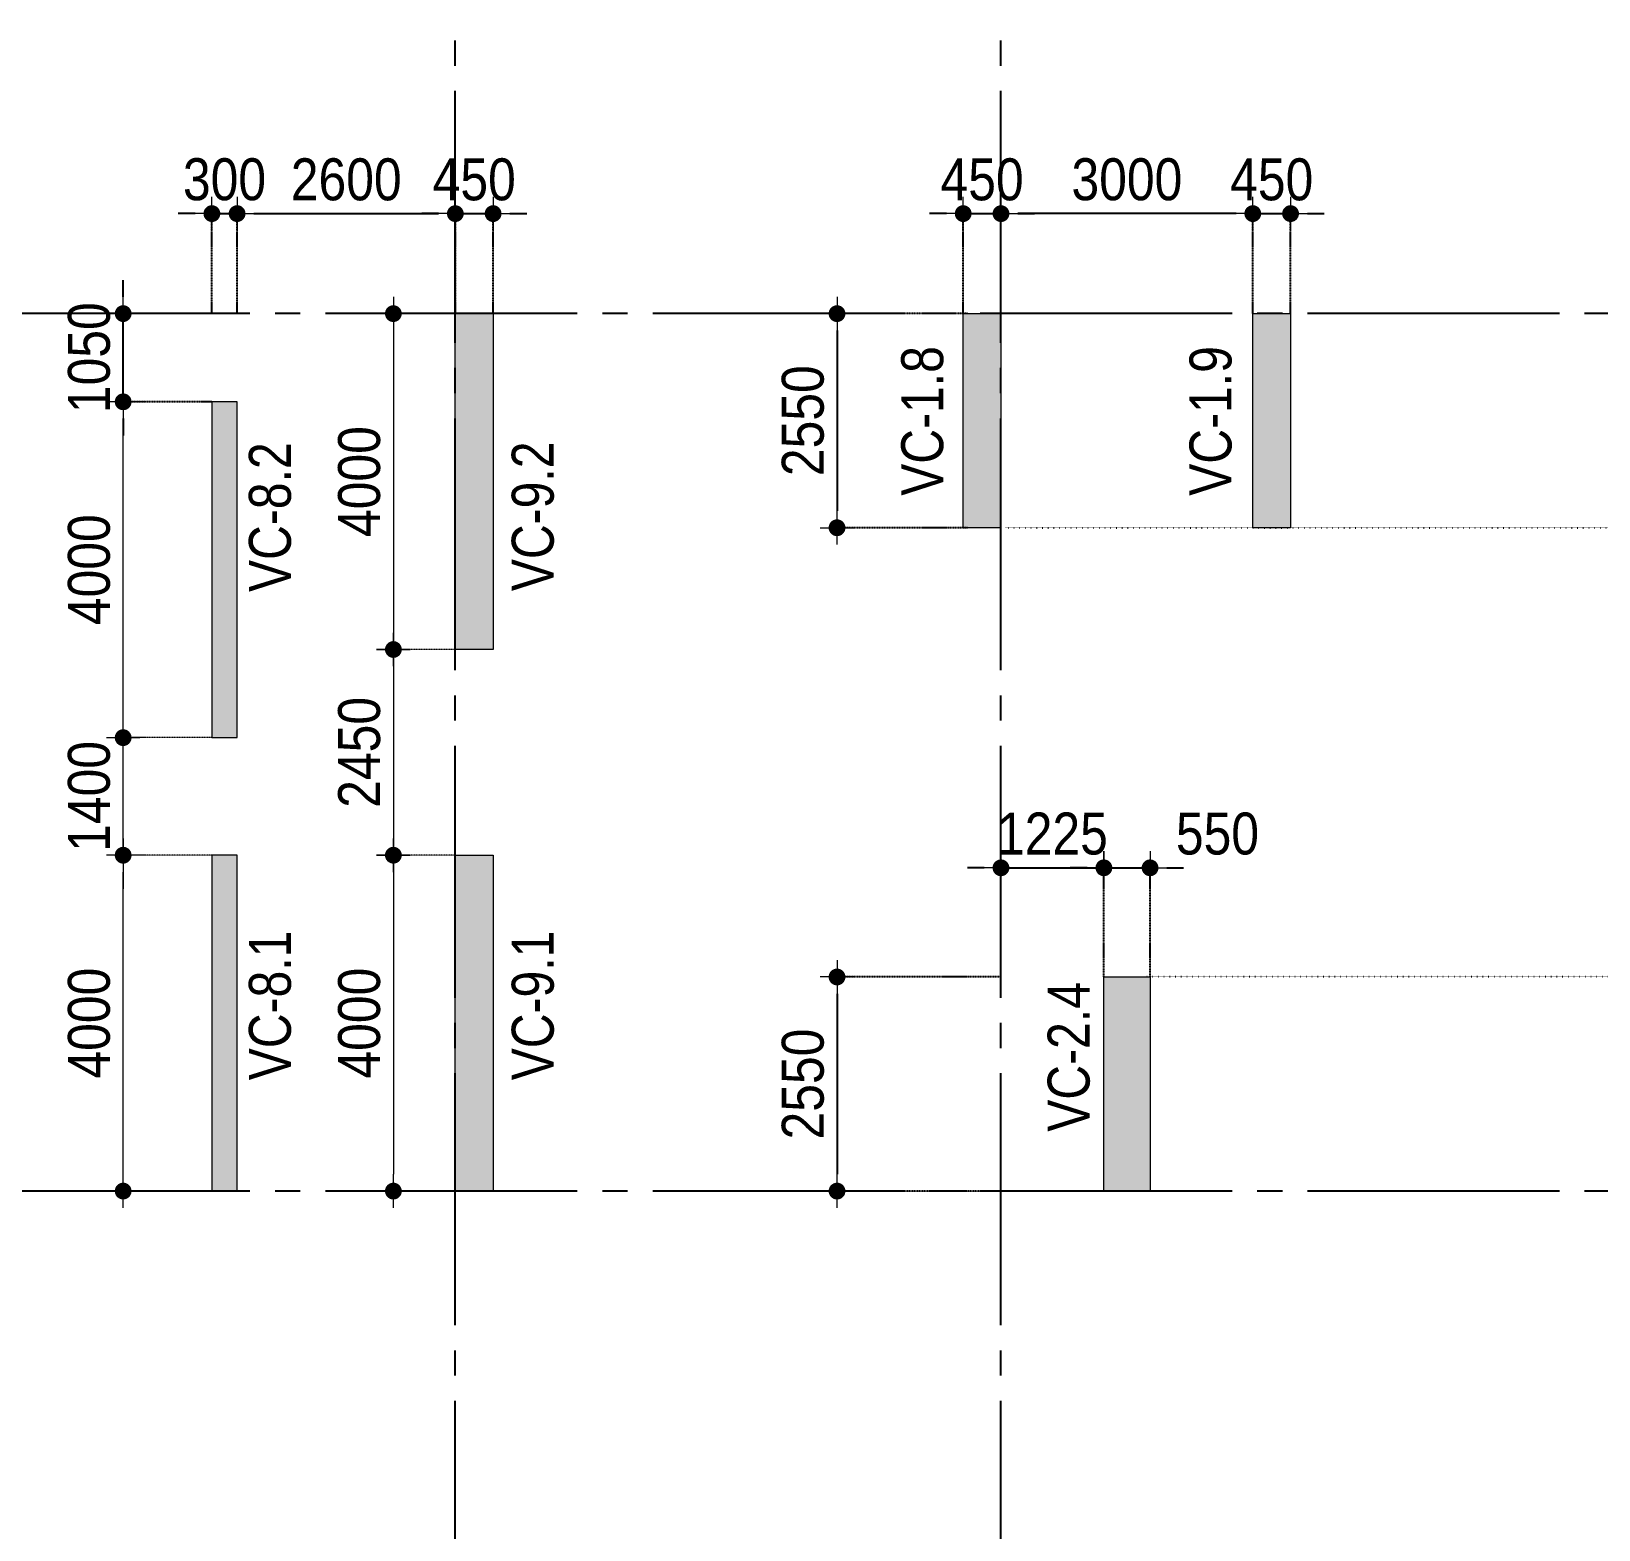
# Model space of a CAD drawing. Header units: millimetres. Extents: x -3973692 to -2843767, y 592734 to 838475.
# Drawn here: x -3898896 to -3880225, y 618199 to 636043 of the extents above; entities that cross this region are included whole.
import ezdxf
from ezdxf.enums import TextEntityAlignment as Align

# ---------------------------------------------------------------- set-up
doc = ezdxf.new("R2010")
doc.units = ezdxf.units.MM
doc.header["$MEASUREMENT"] = 0
doc.header["$PDMODE"] = 3
doc.header["$PDSIZE"] = -20
for name, pattern in [('CHG_XX_Luoi truc$0$MB_Luoi truc$0$Center101', [13, 10, -1, 1, -1]), ('DIVIDE2', [15.875, 6.35, -3.175, 0, -3.175, 0, -3.175]), ('DOT2', [0.125, 0, -0.125]), ('HIDDEN5', [2.8375, 1.25, -1.5875])]:
    doc.linetypes.add(name, pattern=pattern)
doc.layers.get('0').update_dxf_attribs({"lineweight": 9})
doc.layers.get('Defpoints').update_dxf_attribs({"color": 10, "lineweight": 0})
for name, color, linetype, lineweight in [("'S_General_Dim_1", 1, 'Continuous', 18), ("'S_General_Divide_3 Intermediate", 3, 'DIVIDE2', 40), ('CHG_XX_Cot_Ham 2$0$NS-Pier-H2', 150, 'Continuous', 13), ('CHG_XX_Cot_Ham 2$0$NS-Pier-H2 @ 1', 150, 'Continuous', 13), ('CHG_XX_Cot_Ham 2$0$NS-Pier-H2 @ 150 VP1', 150, 'Continuous', 13), ('CHG_XX_Cot_Ham 2$0$NS-Pier-H2 @ 150 VP2', 150, 'Continuous', 13), ('CHG_XX_Cot_Ham 2$0$NS-Pier-H2 @ 150 VP3', 150, 'Continuous', 13), ('CHG_XX_Cot_Ham 2$0$NS-Pier-H2 @ 150 VP4', 150, 'Continuous', 13), ('CHG_XX_Cot_Ham 2$0$NS-Pier-H2 @ 150 VP5', 150, 'Continuous', 13), ('CHG_XX_Cot_Ham 2$0$NS-Pier-H2 @ 150 VP6', 150, 'Continuous', 13), ('CHG_XX_Cot_Ham 2$0$NS-Pier-H2 @ 150 VP7', 150, 'Continuous', 13), ('CHG_XX_Cot_Ham 2$0$NS-Pier-H2 @ 150 VP8', 150, 'Continuous', 13), ('CHG_XX_Cot_Ham 2$0$NS-Pier-H2 @ 150 VP9', 150, 'Continuous', 13), ('CHG_XX_Cot_Ham 2$0$NS-Pier-H2 @ 150 VPModel', 150, 'Continuous', 13), ('TEXT', 7, 'Continuous', 15)]:
    doc.layers.add(name, color=color, linetype=linetype, lineweight=lineweight)
for name, color, linetype in [('CHG_XX_Cot_Ham 2$0$mb_cot tang 1-3$0$Concrete Line', 6, 'Continuous'), ('CHG_XX_Luoi truc$0$Grid', 34, 'Continuous'), ('CHG_XX_Luoi truc$0$Grid Line', 251, 'CHG_XX_Luoi truc$0$MB_Luoi truc$0$Center101'), ('dim', 1, 'Continuous')]:
    doc.layers.add(name, color=color, linetype=linetype)
doc.styles.add('arial', font='arial.ttf', dxfattribs={"width": 0.85})
doc.styles.add('CHG_XX_Luoi truc$0$MB_Luoi truc$0$Grid A-F$0$VNI-HelveCB', font='')
doc.styles.add('TTP-HelCon', font='')
doc.styles.get('CHG_XX_Luoi truc$0$MB_Luoi truc$0$Grid A-F$0$VNI-HelveCB').set_extended_font_data('VNI-Helve-Condense', bold=True)
doc.styles.get('TTP-HelCon').set_extended_font_data('VNI-Helve-Condense')
doc.dimstyles.new('200', dxfattribs={"dimscale": 200, "dimtxt": 2.5, "dimasz": 1, "dimexe": 0, "dimexo": 0, "dimgap": 0.75, "dimtad": 1, "dimdec": 0, "dimrnd": 10, "dimzin": 9, "dimdsep": 46, "dimtxsty": 'arial', "dimblk1": 'DIMDOT', "dimblk2": 'DIMDOT', "dimsah": 1, "dimcen": 2, "dimdle": 3, "dimclre": 8, "dimclrt": 2, "dimadec": 0, "dimazin": 0, "dimtfac": 1, "dimtdec": 0, "dimtix": 1, "dimtmove": 2, "dimatfit": 3, "dimldrblk": 'DIMPIJL', "dimfxl": 1, "dimtvp": 1.8, "dimtolj": 1, "dimtzin": 0, "dimarcsym": 0})

# ---------------------------------------------------------------- blocks, each defined once
blk = doc.blocks.new('*U3253')
at = {"layer": 'CHG_XX_Cot_Ham 2$0$NS-Pier-H2 @ 1'}
h = blk.add_hatch(color=256, dxfattribs=at)
h.dxf.hatch_style = 1
h.paths.add_polyline_path([(450, 0), (0, 0), (0, -2550), (450, -2550)])
at = {"layer": 'CHG_XX_Cot_Ham 2$0$NS-Pier-H2 @ 150 VP1'}
h = blk.add_hatch(color=256, dxfattribs=at)
h.dxf.hatch_style = 1
h.paths.add_polyline_path([(450, 0), (0, 0), (0, -2550), (450, -2550)])
at = {"layer": 'CHG_XX_Cot_Ham 2$0$NS-Pier-H2 @ 150 VP2'}
h = blk.add_hatch(color=256, dxfattribs=at)
h.dxf.hatch_style = 1
h.paths.add_polyline_path([(450, 0), (0, 0), (0, -2550), (450, -2550)])
at = {"layer": 'CHG_XX_Cot_Ham 2$0$NS-Pier-H2 @ 150 VP3'}
h = blk.add_hatch(color=256, dxfattribs=at)
h.dxf.hatch_style = 1
h.paths.add_polyline_path([(450, 0), (0, 0), (0, -2550), (450, -2550)])
at = {"layer": 'CHG_XX_Cot_Ham 2$0$NS-Pier-H2 @ 150 VP4'}
h = blk.add_hatch(color=256, dxfattribs=at)
h.dxf.hatch_style = 1
h.paths.add_polyline_path([(450, 0), (0, 0), (0, -2550), (450, -2550)])
at = {"layer": 'CHG_XX_Cot_Ham 2$0$NS-Pier-H2 @ 150 VP5'}
h = blk.add_hatch(color=256, dxfattribs=at)
h.dxf.hatch_style = 1
h.paths.add_polyline_path([(450, 0), (0, 0), (0, -2550), (450, -2550)])
at = {"layer": 'CHG_XX_Cot_Ham 2$0$NS-Pier-H2 @ 150 VP6'}
h = blk.add_hatch(color=256, dxfattribs=at)
h.dxf.hatch_style = 1
h.paths.add_polyline_path([(450, 0), (0, 0), (0, -2550), (450, -2550)])
at = {"layer": 'CHG_XX_Cot_Ham 2$0$NS-Pier-H2 @ 150 VP7'}
h = blk.add_hatch(color=256, dxfattribs=at)
h.dxf.hatch_style = 1
h.paths.add_polyline_path([(450, 0), (0, 0), (0, -2550), (450, -2550)])
at = {"layer": 'CHG_XX_Cot_Ham 2$0$NS-Pier-H2 @ 150 VP8'}
h = blk.add_hatch(color=256, dxfattribs=at)
h.dxf.hatch_style = 1
h.paths.add_polyline_path([(450, 0), (0, 0), (0, -2550), (450, -2550)])
at = {"layer": 'CHG_XX_Cot_Ham 2$0$NS-Pier-H2 @ 150 VP9'}
h = blk.add_hatch(color=256, dxfattribs=at)
h.dxf.hatch_style = 1
h.paths.add_polyline_path([(450, 0), (0, 0), (0, -2550), (450, -2550)])
at = {"layer": 'CHG_XX_Cot_Ham 2$0$NS-Pier-H2 @ 150 VPModel'}
h = blk.add_hatch(color=256, dxfattribs=at)
h.dxf.hatch_style = 1
h.paths.add_polyline_path([(450, 0), (0, 0), (0, -2550), (450, -2550)])
blk = doc.blocks.new('CHG_XX_Cot_Ham 2$0$Block A_C450x2250')
at = {"layer": 'CHG_XX_Cot_Ham 2$0$NS-Pier-H2'}
blk.add_lwpolyline([(450, -2550), (0, -2550), (0, 0), (450, 0)], close=True, dxfattribs=at)
blk.add_blockref('*U3253', (0, 0), dxfattribs=at)
blk = doc.blocks.new('CHG_XX_Cot_Ham 2$0$300x9400')
at = {"layer": 'CHG_XX_Cot_Ham 2$0$NS-Pier-H2'}
h = blk.add_hatch(color=5, dxfattribs=at)
h.dxf.hatch_style = 1
h.paths.add_polyline_path([(0, -4000), (300, -4000), (300, 0), (0, 0)])
h.paths.add_polyline_path([(300, -5400), (0, -5400), (0, -9400), (300, -9400)])
for points in [[(300, 0), (0, 0), (0, -4000), (300, -4000)], [(300, -5400), (0, -5400), (0, -9400), (300, -9400)]]:
    blk.add_lwpolyline(points, close=True, dxfattribs=at)
blk = doc.blocks.new('CHG_XX_Cot_Ham 2$0$Block A_C10450x300')
at = {"layer": 'CHG_XX_Cot_Ham 2$0$NS-Pier-H2'}
h = blk.add_hatch(color=256, dxfattribs=at)
h.dxf.hatch_style = 1
h.paths.add_polyline_path([(6450, 0), (6450, -450), (10450, -450), (10450, 0)])
h.paths.add_polyline_path([(4000, -450), (4000, 0), (0, 0), (0, -450)])
for points in [[(0, 0), (4000, 0), (4000, -450), (0, -450)], [(6450, 0), (10450, 0), (10450, -450), (6450, -450)]]:
    blk.add_lwpolyline(points, close=True, dxfattribs=at)
blk = doc.blocks.new('*U3256')
at = {"layer": 'CHG_XX_Cot_Ham 2$0$NS-Pier-H2 @ 1'}
h = blk.add_hatch(color=256, dxfattribs=at)
h.dxf.hatch_style = 1
h.paths.add_polyline_path([(550, 0), (0, 0), (0, -2550), (550, -2550)])
at = {"layer": 'CHG_XX_Cot_Ham 2$0$NS-Pier-H2 @ 150 VP1'}
h = blk.add_hatch(color=256, dxfattribs=at)
h.dxf.hatch_style = 1
h.paths.add_polyline_path([(550, 0), (0, 0), (0, -2550), (550, -2550)])
at = {"layer": 'CHG_XX_Cot_Ham 2$0$NS-Pier-H2 @ 150 VP2'}
h = blk.add_hatch(color=256, dxfattribs=at)
h.dxf.hatch_style = 1
h.paths.add_polyline_path([(550, 0), (0, 0), (0, -2550), (550, -2550)])
at = {"layer": 'CHG_XX_Cot_Ham 2$0$NS-Pier-H2 @ 150 VP3'}
h = blk.add_hatch(color=256, dxfattribs=at)
h.dxf.hatch_style = 1
h.paths.add_polyline_path([(550, 0), (0, 0), (0, -2550), (550, -2550)])
at = {"layer": 'CHG_XX_Cot_Ham 2$0$NS-Pier-H2 @ 150 VP4'}
h = blk.add_hatch(color=256, dxfattribs=at)
h.dxf.hatch_style = 1
h.paths.add_polyline_path([(550, 0), (0, 0), (0, -2550), (550, -2550)])
at = {"layer": 'CHG_XX_Cot_Ham 2$0$NS-Pier-H2 @ 150 VP5'}
h = blk.add_hatch(color=256, dxfattribs=at)
h.dxf.hatch_style = 1
h.paths.add_polyline_path([(550, 0), (0, 0), (0, -2550), (550, -2550)])
at = {"layer": 'CHG_XX_Cot_Ham 2$0$NS-Pier-H2 @ 150 VP6'}
h = blk.add_hatch(color=256, dxfattribs=at)
h.dxf.hatch_style = 1
h.paths.add_polyline_path([(550, 0), (0, 0), (0, -2550), (550, -2550)])
at = {"layer": 'CHG_XX_Cot_Ham 2$0$NS-Pier-H2 @ 150 VP7'}
h = blk.add_hatch(color=256, dxfattribs=at)
h.dxf.hatch_style = 1
h.paths.add_polyline_path([(550, 0), (0, 0), (0, -2550), (550, -2550)])
at = {"layer": 'CHG_XX_Cot_Ham 2$0$NS-Pier-H2 @ 150 VP8'}
h = blk.add_hatch(color=256, dxfattribs=at)
h.dxf.hatch_style = 1
h.paths.add_polyline_path([(550, 0), (0, 0), (0, -2550), (550, -2550)])
at = {"layer": 'CHG_XX_Cot_Ham 2$0$NS-Pier-H2 @ 150 VP9'}
h = blk.add_hatch(color=256, dxfattribs=at)
h.dxf.hatch_style = 1
h.paths.add_polyline_path([(550, 0), (0, 0), (0, -2550), (550, -2550)])
at = {"layer": 'CHG_XX_Cot_Ham 2$0$NS-Pier-H2 @ 150 VPModel'}
h = blk.add_hatch(color=256, dxfattribs=at)
h.dxf.hatch_style = 1
h.paths.add_polyline_path([(550, 0), (0, 0), (0, -2550), (550, -2550)])
blk = doc.blocks.new('CHG_XX_Cot_Ham 2$0$550x2550')
at = {"layer": 'CHG_XX_Cot_Ham 2$0$NS-Pier-H2'}
blk.add_lwpolyline([(550, -2550), (0, -2550), (0, 0), (550, 0)], close=True, dxfattribs=at)
blk.add_blockref('*U3256', (0, 0), dxfattribs=at)
blk = doc.blocks.new('*U2846')
at = {"layer": 'CHG_XX_Luoi truc$0$Grid Line'}
blk.add_line((0, 0), (0, 608), dxfattribs=at)
at = {"layer": 'CHG_XX_Luoi truc$0$Grid', "lineweight": -2, "style": 'CHG_XX_Luoi truc$0$MB_Luoi truc$0$Grid A-F$0$VNI-HelveCB'}
for tag, p in [('GRIDSUB', (0, 617)), ('GRID', (0, -9))]:
    blk.add_attdef(tag, text='', height=5, dxfattribs=at).set_placement(p, align=Align.MIDDLE)
blk = doc.blocks.new('*U2841')
at = {"layer": 'CHG_XX_Luoi truc$0$Grid Line'}
blk.add_line((0, 0), (0, 608), dxfattribs=at)
at = {"layer": 'CHG_XX_Luoi truc$0$Grid', "lineweight": -2, "style": 'CHG_XX_Luoi truc$0$MB_Luoi truc$0$Grid A-F$0$VNI-HelveCB'}
for tag, p in [('GRIDSUB', (0, 617)), ('GRID', (0, -9))]:
    blk.add_attdef(tag, text='', height=5, dxfattribs=at).set_placement(p, align=Align.MIDDLE)
blk = doc.blocks.new('*U2843')
at = {"layer": 'CHG_XX_Luoi truc$0$Grid Line'}
blk.add_line((0, 0), (0, 438), dxfattribs=at)
at = {"layer": 'CHG_XX_Luoi truc$0$Grid', "lineweight": -2, "style": 'CHG_XX_Luoi truc$0$MB_Luoi truc$0$Grid A-F$0$VNI-HelveCB'}
for tag, p in [('GRIDSUB', (0, 447)), ('GRID', (0, -9))]:
    blk.add_attdef(tag, text='', height=5, dxfattribs=at).set_placement(p, align=Align.MIDDLE)
blk = doc.blocks.new('CHG_XX_Luoi truc')
at = {"layer": 'CHG_XX_Luoi truc$0$Grid', "xscale": 300, "yscale": 300, "zscale": 300}
for name, p in [('*U2841', (54650, -12747)), ('*U2846', (61150, -12747))]:
    blk.add_blockref(name, p, dxfattribs=at)
at = {"layer": 'CHG_XX_Luoi truc$0$Grid', "xscale": 300.0000000000013, "yscale": 300.0000000000013, "zscale": 300.0000000000013, "rotation": 90}
for p in [(110703, 22700), (110703, 12250)]:
    blk.add_blockref('*U2843', p, dxfattribs=at)
blk = doc.blocks.new('CHG_XX_Cot_Ham 2')
at = {"layer": 'CHG_XX_Cot_Ham 2$0$NS-Pier-H2'}
h = blk.add_hatch(color=256, dxfattribs=at)
h.dxf.hatch_style = 1
h.paths.add_polyline_path([(99639.2, 163400), (-10900, 163400), (-10900, 85450), (-300, 85450), (-300, 84050), (32350, 84050), (32350, -9000), (103575.5, -9000), (106050, -6022), (106050, 158254.3)])
h.paths.add_polyline_path([(99533.7, 163100), (105750, 158110.4), (105750, 90450), (105650, 90450), (105750, 90450), (105750, 13850), (105750, 13722.3), (105750, -5913.6), (103434.7, -8700), (93599.8, -8700), (93299.8, -8700), (32650, -8700), (32650, 84350), (0, 84350), (0, 85750), (-10600, 85750), (-10600, 163100), (93600, 163100)], flags=16)
at = {"layer": 'CHG_XX_Cot_Ham 2$0$mb_cot tang 1-3$0$Concrete Line'}
blk.add_blockref('CHG_XX_Cot_Ham 2$0$300x9400', (51750, 21650), dxfattribs=at)
at = {"layer": 'CHG_XX_Cot_Ham 2$0$NS-Pier-H2'}
for name, p in [('CHG_XX_Luoi truc', (0, 0)), ('CHG_XX_Cot_Ham 2$0$Block A_C450x2250', (60700, 22700)), ('CHG_XX_Cot_Ham 2$0$Block A_C450x2250', (64150, 22700))]:
    blk.add_blockref(name, p, dxfattribs=at)
at = {"layer": 'CHG_XX_Cot_Ham 2$0$NS-Pier-H2', "rotation": 90}
blk.add_blockref('CHG_XX_Cot_Ham 2$0$Block A_C10450x300', (54650, 12250), dxfattribs=at)
at = {"layer": 'Defpoints'}
blk.add_blockref('CHG_XX_Cot_Ham 2$0$550x2550', (62376, 14800), dxfattribs=at)
blk = doc.blocks.new('c')
at = {"layer": 'TEXT', "color": 3, "style": 'TTP-HelCon'}
for s, p in [('VC-1.8', (-39088, 20531)), ('VC-1.9', (-35654, 20531)), ('VC-8.2', (-46859, 19385)), ('VC-9.2', (-43728, 19395)), ('VC-8.1', (-46859, 13570)), ('VC-9.1', (-43728, 13570)), ('VC-2.4', (-37344, 12957))]:
    blk.add_text(s, height=500, rotation=90, dxfattribs=at).set_placement(p)
blk = doc.blocks.new('DIMDOT')
for p, q in [((0, -1), (0, 1)), ((1, 0), (-1, 0))]:
    blk.add_line(p, q)
at = {"const_width": 0.5}
blk.add_lwpolyline([(-0.25, 0, 1), (0.25, 0, 1)], format="xyb", close=True, dxfattribs=at)
blk = doc.blocks.new('*D2220')
at = {"layer": "'S_General_Dim_1", "color": 0, "lineweight": -2, "transparency": 16777216}
for p, q in [((-3897802, 632881), (-3897802, 633081)), ((-3897802, 631631), (-3897802, 632681)), ((-3897802, 631431), (-3897802, 631231))]:
    blk.add_line(p, q, dxfattribs=at)
at = {"layer": "'S_General_Dim_1", "color": 8, "linetype": 'HIDDEN5', "lineweight": -2, "transparency": 16777216}
for p, q in [((-3896913, 632681), (-3897802, 632681)), ((-3896745, 631631), (-3897802, 631631))]:
    blk.add_line(p, q, dxfattribs=at)
at = {"layer": 'Defpoints', "color": 0, "transparency": 16777216}
for p in [(-3897802, 632681), (-3896913, 632681), (-3896745, 631631)]:
    blk.add_point(p, dxfattribs=at)
at = {"layer": "'S_General_Dim_1", "color": 0, "lineweight": -2, "transparency": 16777216, "xscale": 200, "yscale": 200, "zscale": 200}
for p, rotation in [((-3897802, 632681), 270), ((-3897802, 631631), 90)]:
    blk.add_blockref('DIMDOT', p, dxfattribs=dict(at, rotation=rotation))
at = {"layer": "'S_General_Dim_1", "color": 2, "transparency": 16777216, "insert": (-3898207, 632156), "char_height": 500, "attachment_point": 5, "rotation": 90, "style": 'arial'}
blk.add_mtext('\\A1;1050', dxfattribs=at)
blk = doc.blocks.new('DIMPIJL')
at = {"linetype": 'ByBlock'}
blk.add_solid([(-2.5, 0.417), (-2.5, -0.417), (0, 0)], dxfattribs=at)
blk = doc.blocks.new('*D2221')
at = {"layer": "'S_General_Dim_1", "color": 0, "lineweight": -2, "transparency": 16777216}
for p, q in [((-3896945, 633872), (-3897145, 633872)), ((-3896745, 633872), (-3896445, 633872)), ((-3896245, 633872), (-3896045, 633872))]:
    blk.add_line(p, q, dxfattribs=at)
at = {"layer": "'S_General_Dim_1", "color": 8, "linetype": 'HIDDEN5', "lineweight": -2, "transparency": 16777216}
for p, q in [((-3896745, 632681), (-3896745, 633872)), ((-3896445, 632681), (-3896445, 633872))]:
    blk.add_line(p, q, dxfattribs=at)
at = {"layer": 'Defpoints', "color": 0, "transparency": 16777216}
for p in [(-3896445, 633872), (-3896745, 632681), (-3896445, 632681)]:
    blk.add_point(p, dxfattribs=at)
at = {"layer": "'S_General_Dim_1", "color": 0, "lineweight": -2, "transparency": 16777216, "xscale": 200, "yscale": 200, "zscale": 200}
blk.add_blockref('DIMDOT', (-3896745, 633872), dxfattribs=at)
at = {"layer": "'S_General_Dim_1", "color": 0, "lineweight": -2, "transparency": 16777216, "xscale": 200, "yscale": 200, "zscale": 200, "rotation": 180}
blk.add_blockref('DIMDOT', (-3896445, 633872), dxfattribs=at)
at = {"layer": "'S_General_Dim_1", "color": 2, "transparency": 16777216, "insert": (-3896595, 634278), "char_height": 500, "attachment_point": 5, "style": 'arial'}
blk.add_mtext('\\A1;300', dxfattribs=at)
blk = doc.blocks.new('*D2222')
at = {"layer": "'S_General_Dim_1", "color": 8, "linetype": 'HIDDEN5', "lineweight": -2, "transparency": 16777216}
for p, q in [((-3896445, 632681), (-3896445, 633872)), ((-3893845, 632681), (-3893845, 633872))]:
    blk.add_line(p, q, dxfattribs=at)
at = {"layer": "'S_General_Dim_1", "color": 0, "lineweight": -2, "transparency": 16777216}
blk.add_line((-3896245, 633872), (-3894045, 633872), dxfattribs=at)
at = {"layer": 'Defpoints', "color": 0, "transparency": 16777216}
for p in [(-3893845, 633872), (-3896445, 632681), (-3893845, 632681)]:
    blk.add_point(p, dxfattribs=at)
at = {"layer": "'S_General_Dim_1", "color": 0, "lineweight": -2, "transparency": 16777216, "xscale": 200, "yscale": 200, "zscale": 200, "rotation": 180}
blk.add_blockref('DIMDOT', (-3896445, 633872), dxfattribs=at)
at = {"layer": "'S_General_Dim_1", "color": 0, "lineweight": -2, "transparency": 16777216, "xscale": 200, "yscale": 200, "zscale": 200}
blk.add_blockref('DIMDOT', (-3893845, 633872), dxfattribs=at)
at = {"layer": "'S_General_Dim_1", "color": 2, "transparency": 16777216, "insert": (-3895145, 634277), "char_height": 500, "attachment_point": 5, "style": 'arial'}
blk.add_mtext('\\A1;2600', dxfattribs=at)
blk = doc.blocks.new('*D2223')
at = {"layer": "'S_General_Dim_1", "color": 0, "lineweight": -2, "transparency": 16777216}
for p, q in [((-3894045, 633872), (-3894245, 633872)), ((-3893845, 633872), (-3893395, 633872)), ((-3893195, 633872), (-3892995, 633872))]:
    blk.add_line(p, q, dxfattribs=at)
at = {"layer": "'S_General_Dim_1", "color": 8, "linetype": 'HIDDEN5', "lineweight": -2, "transparency": 16777216}
for p, q in [((-3893845, 632681), (-3893845, 633872)), ((-3893395, 632681), (-3893395, 633872))]:
    blk.add_line(p, q, dxfattribs=at)
at = {"layer": 'Defpoints', "color": 0, "transparency": 16777216}
for p in [(-3893395, 633872), (-3893845, 632681), (-3893395, 632681)]:
    blk.add_point(p, dxfattribs=at)
at = {"layer": "'S_General_Dim_1", "color": 0, "lineweight": -2, "transparency": 16777216, "xscale": 200, "yscale": 200, "zscale": 200}
blk.add_blockref('DIMDOT', (-3893845, 633872), dxfattribs=at)
at = {"layer": "'S_General_Dim_1", "color": 0, "lineweight": -2, "transparency": 16777216, "xscale": 200, "yscale": 200, "zscale": 200, "rotation": 180}
blk.add_blockref('DIMDOT', (-3893395, 633872), dxfattribs=at)
at = {"layer": "'S_General_Dim_1", "color": 2, "transparency": 16777216, "insert": (-3893620, 634277), "char_height": 500, "attachment_point": 5, "style": 'arial'}
blk.add_mtext('\\A1;450', dxfattribs=at)
blk = doc.blocks.new('*D2224')
at = {"layer": "'S_General_Dim_1", "color": 0, "lineweight": -2, "transparency": 16777216}
for p, q in [((-3887995, 633872), (-3888195, 633872)), ((-3887795, 633872), (-3887345, 633872)), ((-3887145, 633872), (-3886945, 633872))]:
    blk.add_line(p, q, dxfattribs=at)
at = {"layer": "'S_General_Dim_1", "color": 8, "linetype": 'HIDDEN5', "lineweight": -2, "transparency": 16777216}
for p, q in [((-3887795, 632681), (-3887795, 633872)), ((-3887345, 632681), (-3887345, 633872))]:
    blk.add_line(p, q, dxfattribs=at)
at = {"layer": 'Defpoints', "color": 0, "transparency": 16777216}
for p in [(-3887345, 633872), (-3887795, 632681), (-3887345, 632681)]:
    blk.add_point(p, dxfattribs=at)
at = {"layer": "'S_General_Dim_1", "color": 0, "lineweight": -2, "transparency": 16777216, "xscale": 200, "yscale": 200, "zscale": 200}
blk.add_blockref('DIMDOT', (-3887795, 633872), dxfattribs=at)
at = {"layer": "'S_General_Dim_1", "color": 0, "lineweight": -2, "transparency": 16777216, "xscale": 200, "yscale": 200, "zscale": 200, "rotation": 180}
blk.add_blockref('DIMDOT', (-3887345, 633872), dxfattribs=at)
at = {"layer": "'S_General_Dim_1", "color": 2, "transparency": 16777216, "insert": (-3887570, 634277), "char_height": 500, "attachment_point": 5, "style": 'arial'}
blk.add_mtext('\\A1;450', dxfattribs=at)
blk = doc.blocks.new('*D2225')
at = {"layer": "'S_General_Dim_1", "color": 0, "lineweight": -2, "transparency": 16777216}
for p, q in [((-3884545, 633872), (-3884745, 633872)), ((-3884345, 633872), (-3883895, 633872)), ((-3883695, 633872), (-3883495, 633872))]:
    blk.add_line(p, q, dxfattribs=at)
at = {"layer": "'S_General_Dim_1", "color": 8, "linetype": 'HIDDEN5', "lineweight": -2, "transparency": 16777216}
for p, q in [((-3884345, 632681), (-3884345, 633872)), ((-3883895, 632681), (-3883895, 633872))]:
    blk.add_line(p, q, dxfattribs=at)
at = {"layer": 'Defpoints', "color": 0, "transparency": 16777216}
for p in [(-3883895, 633872), (-3884345, 632681), (-3883895, 632681)]:
    blk.add_point(p, dxfattribs=at)
at = {"layer": "'S_General_Dim_1", "color": 0, "lineweight": -2, "transparency": 16777216, "xscale": 200, "yscale": 200, "zscale": 200}
blk.add_blockref('DIMDOT', (-3884345, 633872), dxfattribs=at)
at = {"layer": "'S_General_Dim_1", "color": 0, "lineweight": -2, "transparency": 16777216, "xscale": 200, "yscale": 200, "zscale": 200, "rotation": 180}
blk.add_blockref('DIMDOT', (-3883895, 633872), dxfattribs=at)
at = {"layer": "'S_General_Dim_1", "color": 2, "transparency": 16777216, "insert": (-3884120, 634277), "char_height": 500, "attachment_point": 5, "style": 'arial'}
blk.add_mtext('\\A1;450', dxfattribs=at)
blk = doc.blocks.new('*D2102')
at = {"layer": "'S_General_Dim_1", "color": 8, "linetype": 'HIDDEN5', "lineweight": -2, "transparency": 16777216}
for p, q in [((-3887745, 632681), (-3889298, 632681)), ((-3887745, 630131), (-3889298, 630131))]:
    blk.add_line(p, q, dxfattribs=at)
at = {"layer": "'S_General_Dim_1", "color": 0, "lineweight": -2, "transparency": 16777216}
blk.add_line((-3889298, 632481), (-3889298, 630331), dxfattribs=at)
at = {"layer": 'Defpoints', "color": 0, "transparency": 16777216}
for p in [(-3887745, 632681), (-3889298, 630131), (-3887745, 630131)]:
    blk.add_point(p, dxfattribs=at)
at = {"layer": "'S_General_Dim_1", "color": 0, "lineweight": -2, "transparency": 16777216, "xscale": 200, "yscale": 200, "zscale": 200}
for p, rotation in [((-3889298, 632681), 90), ((-3889298, 630131), 270)]:
    blk.add_blockref('DIMDOT', p, dxfattribs=dict(at, rotation=rotation))
at = {"layer": "'S_General_Dim_1", "color": 2, "transparency": 16777216, "insert": (-3889703, 631406), "char_height": 500, "attachment_point": 5, "rotation": 90, "style": 'arial'}
blk.add_mtext('\\A1;2550', dxfattribs=at)
blk = doc.blocks.new('*D2103')
at = {"layer": "'S_General_Dim_1", "color": 8, "linetype": 'HIDDEN5', "lineweight": -2, "transparency": 16777216}
for p, q in [((-3887345, 624781), (-3889298, 624781)), ((-3887345, 622231), (-3889298, 622231))]:
    blk.add_line(p, q, dxfattribs=at)
at = {"layer": "'S_General_Dim_1", "color": 0, "lineweight": -2, "transparency": 16777216}
blk.add_line((-3889298, 624581), (-3889298, 622431), dxfattribs=at)
at = {"layer": 'Defpoints', "color": 0, "transparency": 16777216}
for p in [(-3887345, 624781), (-3889298, 622231), (-3887345, 622231)]:
    blk.add_point(p, dxfattribs=at)
at = {"layer": "'S_General_Dim_1", "color": 0, "lineweight": -2, "transparency": 16777216, "xscale": 200, "yscale": 200, "zscale": 200}
for p, rotation in [((-3889298, 624781), 90), ((-3889298, 622231), 270)]:
    blk.add_blockref('DIMDOT', p, dxfattribs=dict(at, rotation=rotation))
at = {"layer": "'S_General_Dim_1", "color": 2, "transparency": 16777216, "insert": (-3889703, 623506), "char_height": 500, "attachment_point": 5, "rotation": 90, "style": 'arial'}
blk.add_mtext('\\A1;2550', dxfattribs=at)
blk = doc.blocks.new('*D2104')
at = {"layer": "'S_General_Dim_1", "color": 0, "lineweight": -2, "transparency": 16777216}
for p, q in [((-3887545, 626081), (-3887745, 626081)), ((-3887345, 626081), (-3886119, 626081)), ((-3885919, 626081), (-3885719, 626081))]:
    blk.add_line(p, q, dxfattribs=at)
at = {"layer": "'S_General_Dim_1", "color": 8, "linetype": 'HIDDEN5', "lineweight": -2, "transparency": 16777216}
for p, q in [((-3887345, 624781), (-3887345, 626081)), ((-3886119, 624781), (-3886119, 626081))]:
    blk.add_line(p, q, dxfattribs=at)
at = {"layer": 'Defpoints', "color": 0, "transparency": 16777216}
for p in [(-3886119, 626081), (-3887345, 624781), (-3886119, 624781)]:
    blk.add_point(p, dxfattribs=at)
at = {"layer": "'S_General_Dim_1", "color": 0, "lineweight": -2, "transparency": 16777216, "xscale": 200, "yscale": 200, "zscale": 200}
blk.add_blockref('DIMDOT', (-3887345, 626081), dxfattribs=at)
at = {"layer": "'S_General_Dim_1", "color": 0, "lineweight": -2, "transparency": 16777216, "xscale": 200, "yscale": 200, "zscale": 200, "rotation": 180}
blk.add_blockref('DIMDOT', (-3886119, 626081), dxfattribs=at)
at = {"layer": "'S_General_Dim_1", "color": 2, "transparency": 16777216, "insert": (-3886732, 626486), "char_height": 500, "attachment_point": 5, "style": 'arial'}
blk.add_mtext('\\A1;1225', dxfattribs=at)
blk = doc.blocks.new('*D2105')
at = {"layer": "'S_General_Dim_1", "color": 0, "lineweight": -2, "transparency": 16777216}
for p, q in [((-3886319, 626081), (-3886519, 626081)), ((-3886119, 626081), (-3885569, 626081)), ((-3885369, 626081), (-3885169, 626081))]:
    blk.add_line(p, q, dxfattribs=at)
at = {"layer": "'S_General_Dim_1", "color": 8, "linetype": 'HIDDEN5', "lineweight": -2, "transparency": 16777216}
for p, q in [((-3886119, 624781), (-3886119, 626081)), ((-3885569, 624781), (-3885569, 626081))]:
    blk.add_line(p, q, dxfattribs=at)
at = {"layer": 'Defpoints', "color": 0, "transparency": 16777216}
for p in [(-3885569, 626081), (-3886119, 624781), (-3885569, 624781)]:
    blk.add_point(p, dxfattribs=at)
at = {"layer": "'S_General_Dim_1", "color": 0, "lineweight": -2, "transparency": 16777216, "xscale": 200, "yscale": 200, "zscale": 200}
blk.add_blockref('DIMDOT', (-3886119, 626081), dxfattribs=at)
at = {"layer": "'S_General_Dim_1", "color": 0, "lineweight": -2, "transparency": 16777216, "xscale": 200, "yscale": 200, "zscale": 200, "rotation": 180}
blk.add_blockref('DIMDOT', (-3885569, 626081), dxfattribs=at)
at = {"layer": "'S_General_Dim_1", "color": 2, "transparency": 16777216, "insert": (-3884766, 626486), "char_height": 500, "attachment_point": 5, "style": 'arial'}
blk.add_mtext('\\A1;550', dxfattribs=at)
blk = doc.blocks.new('*D2133')
at = {"layer": "'S_General_Dim_1", "color": 8, "linetype": 'HIDDEN5', "lineweight": -2, "transparency": 16777216}
for p, q in [((-3887345, 632681), (-3887345, 633872)), ((-3884345, 632681), (-3884345, 633872))]:
    blk.add_line(p, q, dxfattribs=at)
at = {"layer": "'S_General_Dim_1", "color": 0, "lineweight": -2, "transparency": 16777216}
blk.add_line((-3884545, 633872), (-3887145, 633872), dxfattribs=at)
at = {"layer": 'Defpoints', "color": 0, "transparency": 16777216}
for p in [(-3887345, 633872), (-3887345, 632681), (-3884345, 632681)]:
    blk.add_point(p, dxfattribs=at)
at = {"layer": "'S_General_Dim_1", "color": 0, "lineweight": -2, "transparency": 16777216, "xscale": 200, "yscale": 200, "zscale": 200, "rotation": 180}
blk.add_blockref('DIMDOT', (-3887345, 633872), dxfattribs=at)
at = {"layer": "'S_General_Dim_1", "color": 0, "lineweight": -2, "transparency": 16777216, "xscale": 200, "yscale": 200, "zscale": 200}
blk.add_blockref('DIMDOT', (-3884345, 633872), dxfattribs=at)
at = {"layer": "'S_General_Dim_1", "color": 2, "transparency": 16777216, "insert": (-3885845, 634278), "char_height": 500, "attachment_point": 5, "style": 'arial'}
blk.add_mtext('\\A1;3000', dxfattribs=at)
blk = doc.blocks.new('*D2547')
at = {"layer": "'S_General_Dim_1", "color": 8, "linetype": 'HIDDEN5', "lineweight": -2, "transparency": 16777216}
for p, q in [((51750, 16250), (50693, 16250)), ((51750, 12250), (50693, 12250))]:
    blk.add_line(p, q, dxfattribs=at)
at = {"layer": "'S_General_Dim_1", "color": 0, "lineweight": -2, "transparency": 16777216}
blk.add_line((50693, 12450), (50693, 16050), dxfattribs=at)
at = {"layer": 'Defpoints', "color": 0, "transparency": 16777216}
for p in [(50693, 16250), (51750, 16250), (51750, 12250)]:
    blk.add_point(p, dxfattribs=at)
at = {"layer": "'S_General_Dim_1", "color": 0, "lineweight": -2, "transparency": 16777216, "xscale": 200, "yscale": 200, "zscale": 200}
for p, rotation in [((50693, 16250), 90), ((50693, 12250), 270)]:
    blk.add_blockref('DIMDOT', p, dxfattribs=dict(at, rotation=rotation))
at = {"layer": "'S_General_Dim_1", "color": 2, "transparency": 16777216, "insert": (50288, 14250), "char_height": 500, "attachment_point": 5, "rotation": 90, "style": 'arial'}
blk.add_mtext('\\A1;4000', dxfattribs=at)
blk = doc.blocks.new('*D2556')
at = {"layer": "'S_General_Dim_1", "color": 0, "lineweight": -2, "transparency": 16777216}
for p, q in [((50693, 17850), (50693, 18050)), ((50693, 16250), (50693, 17650)), ((50693, 16050), (50693, 15850))]:
    blk.add_line(p, q, dxfattribs=at)
at = {"layer": "'S_General_Dim_1", "color": 8, "linetype": 'HIDDEN5', "lineweight": -2, "transparency": 16777216}
for p, q in [((51750, 17650), (50693, 17650)), ((51750, 16250), (50693, 16250))]:
    blk.add_line(p, q, dxfattribs=at)
at = {"layer": 'Defpoints', "color": 0, "transparency": 16777216}
for p in [(50693, 17650), (51750, 17650), (51750, 16250)]:
    blk.add_point(p, dxfattribs=at)
at = {"layer": "'S_General_Dim_1", "color": 0, "lineweight": -2, "transparency": 16777216, "xscale": 200, "yscale": 200, "zscale": 200}
for p, rotation in [((50693, 17650), 270), ((50693, 16250), 90)]:
    blk.add_blockref('DIMDOT', p, dxfattribs=dict(at, rotation=rotation))
at = {"layer": "'S_General_Dim_1", "color": 2, "transparency": 16777216, "insert": (50288, 16950), "char_height": 500, "attachment_point": 5, "rotation": 90, "style": 'arial'}
blk.add_mtext('\\A1;1400', dxfattribs=at)
blk = doc.blocks.new('*D2557')
at = {"layer": "'S_General_Dim_1", "color": 8, "linetype": 'HIDDEN5', "lineweight": -2, "transparency": 16777216}
for p, q in [((51750, 21650), (50693, 21650)), ((51750, 17650), (50693, 17650))]:
    blk.add_line(p, q, dxfattribs=at)
at = {"layer": "'S_General_Dim_1", "color": 0, "lineweight": -2, "transparency": 16777216}
blk.add_line((50693, 17850), (50693, 21450), dxfattribs=at)
at = {"layer": 'Defpoints', "color": 0, "transparency": 16777216}
for p in [(50693, 21650), (51750, 21650), (51750, 17650)]:
    blk.add_point(p, dxfattribs=at)
at = {"layer": "'S_General_Dim_1", "color": 0, "lineweight": -2, "transparency": 16777216, "xscale": 200, "yscale": 200, "zscale": 200}
for p, rotation in [((50693, 21650), 90), ((50693, 17650), 270)]:
    blk.add_blockref('DIMDOT', p, dxfattribs=dict(at, rotation=rotation))
at = {"layer": "'S_General_Dim_1", "color": 2, "transparency": 16777216, "insert": (50288, 19650), "char_height": 500, "attachment_point": 5, "rotation": 90, "style": 'arial'}
blk.add_mtext('\\A1;4000', dxfattribs=at)
blk = doc.blocks.new('*D2558')
at = {"layer": "'S_General_Dim_1", "color": 8, "linetype": 'HIDDEN5', "lineweight": -2, "transparency": 16777216}
for p, q in [((54650, 22700), (53912, 22700)), ((54650, 18700), (53912, 18700))]:
    blk.add_line(p, q, dxfattribs=at)
at = {"layer": "'S_General_Dim_1", "color": 0, "lineweight": -2, "transparency": 16777216}
blk.add_line((53912, 22500), (53912, 18900), dxfattribs=at)
at = {"layer": 'Defpoints', "color": 0, "transparency": 16777216}
for p in [(54650, 22700), (53912, 18700), (54650, 18700)]:
    blk.add_point(p, dxfattribs=at)
at = {"layer": "'S_General_Dim_1", "color": 0, "lineweight": -2, "transparency": 16777216, "xscale": 200, "yscale": 200, "zscale": 200}
for p, rotation in [((53912, 22700), 90), ((53912, 18700), 270)]:
    blk.add_blockref('DIMDOT', p, dxfattribs=dict(at, rotation=rotation))
at = {"layer": "'S_General_Dim_1", "color": 2, "transparency": 16777216, "insert": (53507, 20700), "char_height": 500, "attachment_point": 5, "rotation": 90, "style": 'arial'}
blk.add_mtext('\\A1;4000', dxfattribs=at)
blk = doc.blocks.new('*D2559')
at = {"layer": "'S_General_Dim_1", "color": 8, "linetype": 'HIDDEN5', "lineweight": -2, "transparency": 16777216}
for p, q in [((54650, 18700), (53912, 18700)), ((54650, 16250), (53912, 16250))]:
    blk.add_line(p, q, dxfattribs=at)
at = {"layer": "'S_General_Dim_1", "color": 0, "lineweight": -2, "transparency": 16777216}
blk.add_line((53912, 18500), (53912, 16450), dxfattribs=at)
at = {"layer": 'Defpoints', "color": 0, "transparency": 16777216}
for p in [(54650, 18700), (53912, 16250), (54650, 16250)]:
    blk.add_point(p, dxfattribs=at)
at = {"layer": "'S_General_Dim_1", "color": 0, "lineweight": -2, "transparency": 16777216, "xscale": 200, "yscale": 200, "zscale": 200}
for p, rotation in [((53912, 18700), 90), ((53912, 16250), 270)]:
    blk.add_blockref('DIMDOT', p, dxfattribs=dict(at, rotation=rotation))
at = {"layer": "'S_General_Dim_1", "color": 2, "transparency": 16777216, "insert": (53507, 17475), "char_height": 500, "attachment_point": 5, "rotation": 90, "style": 'arial'}
blk.add_mtext('\\A1;2450', dxfattribs=at)
blk = doc.blocks.new('*D2560')
at = {"layer": "'S_General_Dim_1", "color": 8, "linetype": 'HIDDEN5', "lineweight": -2, "transparency": 16777216}
for p, q in [((54650, 16250), (53912, 16250)), ((54650, 12250), (53912, 12250))]:
    blk.add_line(p, q, dxfattribs=at)
at = {"layer": "'S_General_Dim_1", "color": 0, "lineweight": -2, "transparency": 16777216}
blk.add_line((53912, 16050), (53912, 12450), dxfattribs=at)
at = {"layer": 'Defpoints', "color": 0, "transparency": 16777216}
for p in [(54650, 16250), (53912, 12250), (54650, 12250)]:
    blk.add_point(p, dxfattribs=at)
at = {"layer": "'S_General_Dim_1", "color": 0, "lineweight": -2, "transparency": 16777216, "xscale": 200, "yscale": 200, "zscale": 200}
for p, rotation in [((53912, 16250), 90), ((53912, 12250), 270)]:
    blk.add_blockref('DIMDOT', p, dxfattribs=dict(at, rotation=rotation))
at = {"layer": "'S_General_Dim_1", "color": 2, "transparency": 16777216, "insert": (53507, 14250), "char_height": 500, "attachment_point": 5, "rotation": 90, "style": 'arial'}
blk.add_mtext('\\A1;4000', dxfattribs=at)
blk = doc.blocks.new('111')
at = {"layer": "'S_General_Dim_1"}
for base, p1, p2, picture, middle in [((53912.1, 18700), (54650, 22700), (54650, 18700), '*D2558', (53506.8, 20700)), ((50693.4, 21650), (51750, 17650), (51750, 21650), '*D2557', (50288.1, 19650)), ((53912.1, 16250), (54650, 18700), (54650, 16250), '*D2559', (53506.8, 17475)), ((50693.4, 17650), (51750, 16250), (51750, 17650), '*D2556', (50288.1, 16950)), ((50693.4, 16250), (51750, 12250), (51750, 16250), '*D2547', (50288.1, 14250)), ((53912.1, 12250), (54650, 16250), (54650, 12250), '*D2560', (53506.8, 14250))]:
    dim = blk.add_linear_dim(base=base, p1=p1, p2=p2, angle=90, dimstyle='200', dxfattribs=at)
    dim.commit()
    dim.dimension.update_dxf_attribs({"geometry": picture, "text_midpoint": middle})

msp = doc.modelspace()

# ---------------------------------------------------------------- linework, layer by layer
at = {"layer": 'dim', "linetype": 'DOT2', "ltscale": 10}
for p, q in [((-3887295.2, 630131), (-3877795.2, 630131)), ((-3871495.2, 624781), (-3885644.2, 624781))]:
    msp.add_line(p, q, dxfattribs=at)

# ---------------------------------------------------------------- block references
at = {"layer": "'S_General_Divide_3 Intermediate"}
msp.add_blockref('CHG_XX_Cot_Ham 2', (-3948495.2, 609981), dxfattribs=at)
at = {"layer": 'TEXT'}
for name, p in [('111', (-3948495.2, 609981)), ('c', (-3848945.2, 609981))]:
    msp.add_blockref(name, p, dxfattribs=at)

# ---------------------------------------------------------------- dimensions: what is measured, and where the dimension line sits
at = {"layer": "'S_General_Dim_1"}
for base, p1, p2, picture, middle in [((-3896445.2, 633872.1), (-3896745.2, 632681), (-3896445.2, 632681), '*D2221', (-3896595.2, 634277.5)), ((-3893845.2, 633872.1), (-3896445.2, 632681), (-3893845.2, 632681), '*D2222', (-3895145.2, 634277.4)), ((-3893395.2, 633872.1), (-3893845.2, 632681), (-3893395.2, 632681), '*D2223', (-3893620.2, 634277.4)), ((-3887345.2, 633872.1), (-3887795.2, 632681), (-3887345.2, 632681), '*D2224', (-3887570.2, 634277.4)), ((-3887345.2, 633872.1), (-3884345.2, 632681), (-3887345.2, 632681), '*D2133', (-3885845.2, 634277.5)), ((-3883895.2, 633872.1), (-3884345.2, 632681), (-3883895.2, 632681), '*D2225', (-3884120.2, 634277.4))]:
    dim = msp.add_linear_dim(base=base, p1=p1, p2=p2, dimstyle='200', dxfattribs=at)
    dim.commit()
    dim.dimension.update_dxf_attribs({"geometry": picture, "text_midpoint": middle})
for base, p1, p2, picture, middle in [((-3897801.8, 632681), (-3896745.2, 631631), (-3896912.8, 632681), '*D2220', (-3898207.1, 632156)), ((-3889298, 630131), (-3887745.2, 632681), (-3887745.2, 630131), '*D2102', (-3889703.3, 631406)), ((-3889298, 622231), (-3887345.2, 624781), (-3887345.2, 622231), '*D2103', (-3889703.3, 623506))]:
    dim = msp.add_linear_dim(base=base, p1=p1, p2=p2, angle=90, dimstyle='200', dxfattribs=at)
    dim.commit()
    dim.dimension.update_dxf_attribs({"geometry": picture, "text_midpoint": middle})
dim = msp.add_linear_dim(base=(-3886119.2, 626080.6), p1=(-3887345.2, 624781), p2=(-3886119.2, 624781), dimstyle='200', override={"dimrnd": 5}, dxfattribs=at)
dim.commit()
dim.dimension.update_dxf_attribs({"geometry": '*D2104', "text_midpoint": (-3886732.2, 626485.8)})
dim = msp.add_linear_dim(base=(-3885569.2, 626080.6), p1=(-3886119.2, 624781), p2=(-3885569.2, 624781), dimstyle='200', dxfattribs=at)
dim.commit()
dim.dimension.update_dxf_attribs({"geometry": '*D2105', "text_midpoint": (-3884766.3, 626485.8), "dimtype": 160})

doc.saveas('drawing.dxf')
